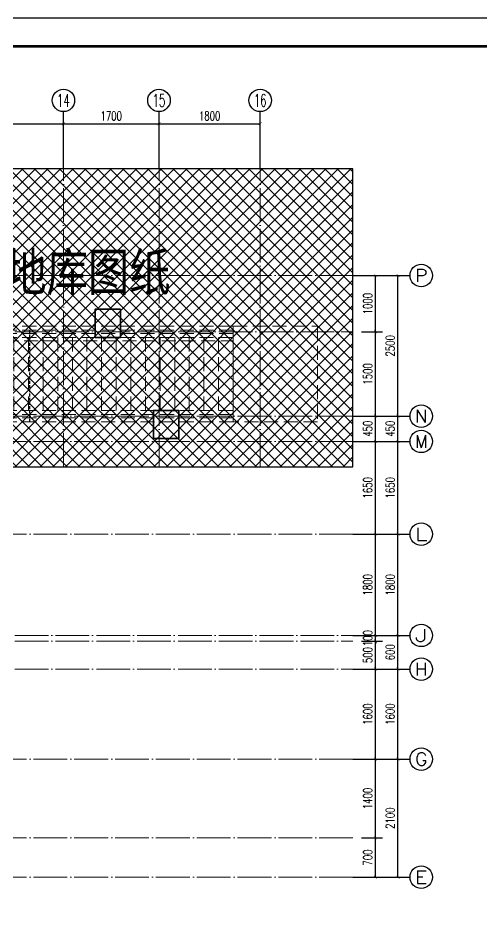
# Model space of a CAD drawing. Extents: x -1307975 to -76406, y -96289 to 379359.
# Drawn here: x -637034 to -628788, y 361824 to 378000 of the extents above; entities that cross this region are included whole.
import ezdxf
from ezdxf.enums import TextEntityAlignment as Align

# ---------------------------------------------------------------- set-up
doc = ezdxf.new("R2010")
doc.units = 0
doc.header["$LTSCALE"] = 1000
for name, pattern in [('#P_--_20B1_001_t3$0$DASH', [0.35, 0.25, -0.1]), ('DOTE', [2.42, 2, -0.2, 0.02, -0.2]), ('HIDDEN', [0.375, 0.25, -0.125])]:
    doc.linetypes.add(name, pattern=pattern)
doc.layers.get('0').update_dxf_attribs({"linetype": 'CONTINUOUS'})
doc.layers.get('DEFPOINTS').update_dxf_attribs({"linetype": 'CONTINUOUS'})
for name, color, linetype in [('-TK', 7, 'CONTINUOUS'), ('A-AXIS_TEXT', 7, 'CONTINUOUS'), ('AXIS', 3, 'CONTINUOUS'), ('DIM_SYMB', 3, 'CONTINUOUS'), ('PUB_DIM', 3, 'CONTINUOUS'), ('S-Z柱实线', 6, 'CONTINUOUS'), ('TEXT', 2, 'CONTINUOUS'), ('审核', 1, 'CONTINUOUS'), ('尺寸标注', 86, 'CONTINUOUS')]:
    doc.layers.add(name, color=color, linetype=linetype)
for name, color, linetype, lineweight in [('AXIS_TEXT', 7, 'CONTINUOUS', 20), ('DOTE', 19, 'DOTE', 9), ('STAIR', 2, 'CONTINUOUS', 18), ('填充', 251, 'CONTINUOUS', 5)]:
    doc.layers.add(name, color=color, linetype=linetype, lineweight=lineweight)
doc.styles.add('_TCH_AXIS', font='COMPLEX', dxfattribs={"bigfont": 'GBCBIG'})
doc.styles.add('_TCH_DIM_T3', font='SIMPLEX', dxfattribs={"width": 0.705882, "bigfont": 'GBCBIG'})
doc.styles.add('COMPLEX', font='COMPLEX')
doc.styles.add('黑体', font='simhei.ttf')
doc.dimstyles.new('_TCH_ARCH&&50', dxfattribs={"dimtxt": 157.5, "dimasz": 50, "dimexe": 125, "dimexo": 150, "dimgap": 58.75, "dimtad": 1, "dimdec": 0, "dimzin": 0, "dimdsep": 46, "dimtxsty": '_TCH_DIM_T3', "dimblk": 'ARCHTICK', "dimcen": 0.09, "dimclrt": 7, "dimazin": 0, "dimtfac": 1, "dimtdec": 0, "dimtix": 1, "dimtmove": 2, "dimatfit": 3, "dimldrblk": 'ARCHTICK', "dimfxl": 1, "dimtolj": 1, "dimtzin": 0, "dimarcsym": 0})

# ---------------------------------------------------------------- blocks, each defined once
blk = doc.blocks.new('A1')
blk.add_lwpolyline([(0, 59400), (0, 0), (84100, 0), (84100, 59400)], close=True)
at = {"const_width": 100}
blk.add_lwpolyline([(2500, 58400), (2500, 1000), (83100, 1000), (83100, 58400)], close=True, dxfattribs=at)
blk = doc.blocks.new('DFBFBFBGF')
at = {"layer": 'STAIR', "color": 246, "linetype": '#P_--_20B1_001_t3$0$DASH'}
for p, q in [((293136, 754230), (287317, 754230)), ((293136, 754160), (287317, 754160)), ((293136, 754030), (293136, 754230)), ((293136, 754100), (287317, 754100)), ((293136, 754030), (287317, 754030)), ((293136, 754030), (288716, 754030)), ((288716, 752730), (288716, 754030)), ((288716, 753970), (293136, 753970)), ((288976, 752730), (288976, 754030)), ((289236, 752730), (289236, 754030)), ((289496, 752730), (289496, 754030)), ((289756, 752730), (289756, 754030)), ((290016, 752730), (290016, 754030)), ((290276, 752730), (290276, 754030)), ((290536, 752730), (290536, 754030)), ((290796, 752730), (290796, 754030)), ((291056, 752730), (291056, 754030)), ((291316, 752730), (291316, 754030)), ((291576, 752730), (291576, 754030)), ((291836, 752730), (291836, 754030)), ((292096, 752730), (292096, 754030)), ((292356, 752730), (292356, 754030)), ((292616, 752730), (292616, 754030)), ((292876, 752730), (292876, 754030)), ((293136, 752730), (293136, 754030)), ((293136, 752730), (287317, 752730)), ((293136, 752730), (288716, 752730)), ((293136, 752530), (293136, 752730)), ((293136, 752660), (287317, 752660)), ((293136, 752600), (287317, 752600)), ((293136, 752530), (287317, 752530))]:
    blk.add_line(p, q, dxfattribs=at)
blk.add_lwpolyline([(293136, 754230), (294636, 754230), (294636, 752530), (293136, 752530)], close=True, dxfattribs=at)
at = {"layer": '审核', "color": 58, "linetype": 'HIDDEN', "ltscale": 0.2}
blk.add_line((289519, 752530), (289519, 754230), dxfattribs=at)
blk = doc.blocks.new('_AXISO')
blk.add_circle((0, 0), 0.5)
at = {"layer": 'A-AXIS_TEXT', "style": 'COMPLEX', "width": 1.041667}
blk.add_attdef('A', text='', height=0.56, dxfattribs=at).set_placement((-0.25, -0.28), (0.25, -0.28), align=Align.FIT)
blk = doc.blocks.new('_ArchTick')
at = {"color": 0, "linetype": 'ByBlock', "const_width": 0.15}
blk.add_lwpolyline([(-0.5, -0.5), (0.5, 0.5)], dxfattribs=at)
blk = doc.blocks.new('*D688')
at = {"layer": 'DEFPOINTS', "color": 0, "transparency": 16777216}
for p in [(-631079, 363424), (-630679, 363424), (-631079, 362724)]:
    blk.add_point(p, dxfattribs=at)
at = {"layer": '尺寸标注', "color": 0, "lineweight": -2, "transparency": 16777216}
for p, q in [((-630929, 363424), (-630554, 363424)), ((-630679, 362724), (-630679, 363424)), ((-630929, 362724), (-630554, 362724))]:
    blk.add_line(p, q, dxfattribs=at)
at = {"layer": '尺寸标注', "color": 0, "lineweight": -2, "transparency": 16777216, "xscale": 50, "yscale": 50, "zscale": 50}
for p, rotation in [((-630679, 363424), 90), ((-630679, 362724), 270)]:
    blk.add_blockref('_ArchTick', p, dxfattribs=dict(at, rotation=rotation))
at = {"layer": '尺寸标注', "color": 7, "transparency": 16777216, "insert": (-630817, 363074), "char_height": 157.5, "attachment_point": 5, "rotation": 90, "style": '_TCH_DIM_T3'}
blk.add_mtext('\\A1;700', dxfattribs=at)
blk = doc.blocks.new('*D689')
at = {"layer": 'DEFPOINTS', "color": 0, "transparency": 16777216}
for p in [(-631079, 364824), (-630679, 364824), (-631079, 363424)]:
    blk.add_point(p, dxfattribs=at)
at = {"layer": '尺寸标注', "color": 0, "lineweight": -2, "transparency": 16777216}
for p, q in [((-630929, 364824), (-630554, 364824)), ((-630679, 363424), (-630679, 364824)), ((-630929, 363424), (-630554, 363424))]:
    blk.add_line(p, q, dxfattribs=at)
at = {"layer": '尺寸标注', "color": 0, "lineweight": -2, "transparency": 16777216, "xscale": 50, "yscale": 50, "zscale": 50}
for p, rotation in [((-630679, 364824), 90), ((-630679, 363424), 270)]:
    blk.add_blockref('_ArchTick', p, dxfattribs=dict(at, rotation=rotation))
at = {"layer": '尺寸标注', "color": 7, "transparency": 16777216, "insert": (-630817, 364124), "char_height": 157.5, "attachment_point": 5, "rotation": 90, "style": '_TCH_DIM_T3'}
blk.add_mtext('\\A1;1400', dxfattribs=at)
blk = doc.blocks.new('*D690')
at = {"layer": 'DEFPOINTS', "color": 0, "transparency": 16777216}
for p in [(-631079, 366425), (-630679, 366425), (-631079, 364824)]:
    blk.add_point(p, dxfattribs=at)
at = {"layer": '尺寸标注', "color": 0, "lineweight": -2, "transparency": 16777216}
for p, q in [((-630929, 366425), (-630554, 366425)), ((-630679, 364824), (-630679, 366425)), ((-630929, 364824), (-630554, 364824))]:
    blk.add_line(p, q, dxfattribs=at)
at = {"layer": '尺寸标注', "color": 0, "lineweight": -2, "transparency": 16777216, "xscale": 50, "yscale": 50, "zscale": 50}
for p, rotation in [((-630679, 366425), 90), ((-630679, 364824), 270)]:
    blk.add_blockref('_ArchTick', p, dxfattribs=dict(at, rotation=rotation))
at = {"layer": '尺寸标注', "color": 7, "transparency": 16777216, "insert": (-630817, 365624), "char_height": 157.5, "attachment_point": 5, "rotation": 90, "style": '_TCH_DIM_T3'}
blk.add_mtext('\\A1;1600', dxfattribs=at)
blk = doc.blocks.new('*D691')
at = {"layer": 'DEFPOINTS', "color": 0, "transparency": 16777216}
for p in [(-631079, 366924), (-630679, 366924), (-631079, 366425)]:
    blk.add_point(p, dxfattribs=at)
at = {"layer": '尺寸标注', "color": 0, "lineweight": -2, "transparency": 16777216}
for p, q in [((-630929, 366924), (-630554, 366924)), ((-630679, 366425), (-630679, 366924)), ((-630929, 366425), (-630554, 366425))]:
    blk.add_line(p, q, dxfattribs=at)
at = {"layer": '尺寸标注', "color": 0, "lineweight": -2, "transparency": 16777216, "xscale": 50, "yscale": 50, "zscale": 50}
for p, rotation in [((-630679, 366924), 90), ((-630679, 366425), 270)]:
    blk.add_blockref('_ArchTick', p, dxfattribs=dict(at, rotation=rotation))
at = {"layer": '尺寸标注', "color": 7, "transparency": 16777216, "insert": (-630817, 366674), "char_height": 157.5, "attachment_point": 5, "rotation": 90, "style": '_TCH_DIM_T3'}
blk.add_mtext('\\A1;500', dxfattribs=at)
blk = doc.blocks.new('*D692')
at = {"layer": 'DEFPOINTS', "color": 0, "transparency": 16777216}
for p in [(-631079, 367024), (-631079, 366924), (-630679, 367024)]:
    blk.add_point(p, dxfattribs=at)
at = {"layer": '尺寸标注', "color": 0, "lineweight": -2, "transparency": 16777216}
for p, q in [((-630679, 367024), (-630679, 367074)), ((-630929, 367024), (-630554, 367024)), ((-630929, 366924), (-630554, 366924)), ((-630679, 366924), (-630679, 367024)), ((-630679, 366924), (-630679, 366874))]:
    blk.add_line(p, q, dxfattribs=at)
at = {"layer": '尺寸标注', "color": 0, "lineweight": -2, "transparency": 16777216, "xscale": 50, "yscale": 50, "zscale": 50}
for p, rotation in [((-630679, 367024), 270), ((-630679, 366924), 90)]:
    blk.add_blockref('_ArchTick', p, dxfattribs=dict(at, rotation=rotation))
at = {"layer": '尺寸标注', "color": 7, "transparency": 16777216, "insert": (-630817, 366974), "char_height": 157.5, "attachment_point": 5, "rotation": 90, "style": '_TCH_DIM_T3'}
blk.add_mtext('\\A1;100', dxfattribs=at)
blk = doc.blocks.new('*D693')
at = {"layer": 'DEFPOINTS', "color": 0, "transparency": 16777216}
for p in [(-631079, 368824), (-630679, 368824), (-631079, 367024)]:
    blk.add_point(p, dxfattribs=at)
at = {"layer": '尺寸标注', "color": 0, "lineweight": -2, "transparency": 16777216}
for p, q in [((-630929, 368824), (-630554, 368824)), ((-630679, 367024), (-630679, 368824)), ((-630929, 367024), (-630554, 367024))]:
    blk.add_line(p, q, dxfattribs=at)
at = {"layer": '尺寸标注', "color": 0, "lineweight": -2, "transparency": 16777216, "xscale": 50, "yscale": 50, "zscale": 50}
for p, rotation in [((-630679, 368824), 90), ((-630679, 367024), 270)]:
    blk.add_blockref('_ArchTick', p, dxfattribs=dict(at, rotation=rotation))
at = {"layer": '尺寸标注', "color": 7, "transparency": 16777216, "insert": (-630817, 367924), "char_height": 157.5, "attachment_point": 5, "rotation": 90, "style": '_TCH_DIM_T3'}
blk.add_mtext('\\A1;1800', dxfattribs=at)
blk = doc.blocks.new('*D694')
at = {"layer": 'DEFPOINTS', "color": 0, "transparency": 16777216}
for p in [(-631079, 370474), (-630679, 370474), (-631079, 368824)]:
    blk.add_point(p, dxfattribs=at)
at = {"layer": '尺寸标注', "color": 0, "lineweight": -2, "transparency": 16777216}
for p, q in [((-630929, 370474), (-630554, 370474)), ((-630679, 368824), (-630679, 370474)), ((-630929, 368824), (-630554, 368824))]:
    blk.add_line(p, q, dxfattribs=at)
at = {"layer": '尺寸标注', "color": 0, "lineweight": -2, "transparency": 16777216, "xscale": 50, "yscale": 50, "zscale": 50}
for p, rotation in [((-630679, 370474), 90), ((-630679, 368824), 270)]:
    blk.add_blockref('_ArchTick', p, dxfattribs=dict(at, rotation=rotation))
at = {"layer": '尺寸标注', "color": 7, "transparency": 16777216, "insert": (-630817, 369649), "char_height": 157.5, "attachment_point": 5, "rotation": 90, "style": '_TCH_DIM_T3'}
blk.add_mtext('\\A1;1650', dxfattribs=at)
blk = doc.blocks.new('*D695')
at = {"layer": 'DEFPOINTS', "color": 0, "transparency": 16777216}
for p in [(-631079, 370924), (-630679, 370924), (-631079, 370474)]:
    blk.add_point(p, dxfattribs=at)
at = {"layer": '尺寸标注', "color": 0, "lineweight": -2, "transparency": 16777216}
for p, q in [((-630929, 370924), (-630554, 370924)), ((-630679, 370474), (-630679, 370924)), ((-630929, 370474), (-630554, 370474))]:
    blk.add_line(p, q, dxfattribs=at)
at = {"layer": '尺寸标注', "color": 0, "lineweight": -2, "transparency": 16777216, "xscale": 50, "yscale": 50, "zscale": 50}
for p, rotation in [((-630679, 370924), 90), ((-630679, 370474), 270)]:
    blk.add_blockref('_ArchTick', p, dxfattribs=dict(at, rotation=rotation))
at = {"layer": '尺寸标注', "color": 7, "transparency": 16777216, "insert": (-630817, 370699), "char_height": 157.5, "attachment_point": 5, "rotation": 90, "style": '_TCH_DIM_T3'}
blk.add_mtext('\\A1;450', dxfattribs=at)
blk = doc.blocks.new('*D696')
at = {"layer": 'DEFPOINTS', "color": 0, "transparency": 16777216}
for p in [(-631079, 372424), (-630679, 372424), (-631079, 370924)]:
    blk.add_point(p, dxfattribs=at)
at = {"layer": '尺寸标注', "color": 0, "lineweight": -2, "transparency": 16777216}
for p, q in [((-630929, 372424), (-630554, 372424)), ((-630679, 370924), (-630679, 372424)), ((-630929, 370924), (-630554, 370924))]:
    blk.add_line(p, q, dxfattribs=at)
at = {"layer": '尺寸标注', "color": 0, "lineweight": -2, "transparency": 16777216, "xscale": 50, "yscale": 50, "zscale": 50}
for p, rotation in [((-630679, 372424), 90), ((-630679, 370924), 270)]:
    blk.add_blockref('_ArchTick', p, dxfattribs=dict(at, rotation=rotation))
at = {"layer": '尺寸标注', "color": 7, "transparency": 16777216, "insert": (-630817, 371674), "char_height": 157.5, "attachment_point": 5, "rotation": 90, "style": '_TCH_DIM_T3'}
blk.add_mtext('\\A1;1500', dxfattribs=at)
blk = doc.blocks.new('*D697')
at = {"layer": 'DEFPOINTS', "color": 0, "transparency": 16777216}
for p in [(-631079, 373424), (-630679, 373424), (-631079, 372424)]:
    blk.add_point(p, dxfattribs=at)
at = {"layer": '尺寸标注', "color": 0, "lineweight": -2, "transparency": 16777216}
for p, q in [((-630929, 373424), (-630554, 373424)), ((-630679, 372424), (-630679, 373424)), ((-630929, 372424), (-630554, 372424))]:
    blk.add_line(p, q, dxfattribs=at)
at = {"layer": '尺寸标注', "color": 0, "lineweight": -2, "transparency": 16777216, "xscale": 50, "yscale": 50, "zscale": 50}
for p, rotation in [((-630679, 373424), 90), ((-630679, 372424), 270)]:
    blk.add_blockref('_ArchTick', p, dxfattribs=dict(at, rotation=rotation))
at = {"layer": '尺寸标注', "color": 7, "transparency": 16777216, "insert": (-630817, 372924), "char_height": 157.5, "attachment_point": 5, "rotation": 90, "style": '_TCH_DIM_T3'}
blk.add_mtext('\\A1;1000', dxfattribs=at)
blk = doc.blocks.new('*D725')
at = {"layer": 'DEFPOINTS', "color": 0, "transparency": 16777216}
for p in [(-631079, 364824), (-630279, 364824), (-631079, 362724)]:
    blk.add_point(p, dxfattribs=at)
at = {"layer": 'PUB_DIM', "color": 0, "lineweight": -2, "transparency": 16777216}
for p, q in [((-630929, 364824), (-630154, 364824)), ((-630279, 362724), (-630279, 364824)), ((-630929, 362724), (-630154, 362724))]:
    blk.add_line(p, q, dxfattribs=at)
at = {"layer": 'PUB_DIM', "color": 0, "lineweight": -2, "transparency": 16777216, "xscale": 50, "yscale": 50, "zscale": 50}
for p, rotation in [((-630279, 364824), 90), ((-630279, 362724), 270)]:
    blk.add_blockref('_ArchTick', p, dxfattribs=dict(at, rotation=rotation))
at = {"layer": 'PUB_DIM', "color": 7, "transparency": 16777216, "insert": (-630417, 363774), "char_height": 157.5, "attachment_point": 5, "rotation": 90, "style": '_TCH_DIM_T3'}
blk.add_mtext('\\A1;2100', dxfattribs=at)
blk = doc.blocks.new('*D726')
at = {"layer": 'DEFPOINTS', "color": 0, "transparency": 16777216}
for p in [(-631079, 366425), (-630279, 366425), (-631079, 364824)]:
    blk.add_point(p, dxfattribs=at)
at = {"layer": 'PUB_DIM', "color": 0, "lineweight": -2, "transparency": 16777216}
for p, q in [((-630929, 366425), (-630154, 366425)), ((-630279, 364824), (-630279, 366425)), ((-630929, 364824), (-630154, 364824))]:
    blk.add_line(p, q, dxfattribs=at)
at = {"layer": 'PUB_DIM', "color": 0, "lineweight": -2, "transparency": 16777216, "xscale": 50, "yscale": 50, "zscale": 50}
for p, rotation in [((-630279, 366425), 90), ((-630279, 364824), 270)]:
    blk.add_blockref('_ArchTick', p, dxfattribs=dict(at, rotation=rotation))
at = {"layer": 'PUB_DIM', "color": 7, "transparency": 16777216, "insert": (-630417, 365624), "char_height": 157.5, "attachment_point": 5, "rotation": 90, "style": '_TCH_DIM_T3'}
blk.add_mtext('\\A1;1600', dxfattribs=at)
blk = doc.blocks.new('*D727')
at = {"layer": 'DEFPOINTS', "color": 0, "transparency": 16777216}
for p in [(-631079, 367024), (-630279, 367024), (-631079, 366425)]:
    blk.add_point(p, dxfattribs=at)
at = {"layer": 'PUB_DIM', "color": 0, "lineweight": -2, "transparency": 16777216}
for p, q in [((-630929, 367024), (-630154, 367024)), ((-630279, 366425), (-630279, 367024)), ((-630929, 366425), (-630154, 366425))]:
    blk.add_line(p, q, dxfattribs=at)
at = {"layer": 'PUB_DIM', "color": 0, "lineweight": -2, "transparency": 16777216, "xscale": 50, "yscale": 50, "zscale": 50}
for p, rotation in [((-630279, 367024), 90), ((-630279, 366425), 270)]:
    blk.add_blockref('_ArchTick', p, dxfattribs=dict(at, rotation=rotation))
at = {"layer": 'PUB_DIM', "color": 7, "transparency": 16777216, "insert": (-630417, 366724), "char_height": 157.5, "attachment_point": 5, "rotation": 90, "style": '_TCH_DIM_T3'}
blk.add_mtext('\\A1;600', dxfattribs=at)
blk = doc.blocks.new('*D728')
at = {"layer": 'DEFPOINTS', "color": 0, "transparency": 16777216}
for p in [(-631079, 368824), (-630279, 368824), (-631079, 367024)]:
    blk.add_point(p, dxfattribs=at)
at = {"layer": 'PUB_DIM', "color": 0, "lineweight": -2, "transparency": 16777216}
for p, q in [((-630929, 368824), (-630154, 368824)), ((-630279, 367024), (-630279, 368824)), ((-630929, 367024), (-630154, 367024))]:
    blk.add_line(p, q, dxfattribs=at)
at = {"layer": 'PUB_DIM', "color": 0, "lineweight": -2, "transparency": 16777216, "xscale": 50, "yscale": 50, "zscale": 50}
for p, rotation in [((-630279, 368824), 90), ((-630279, 367024), 270)]:
    blk.add_blockref('_ArchTick', p, dxfattribs=dict(at, rotation=rotation))
at = {"layer": 'PUB_DIM', "color": 7, "transparency": 16777216, "insert": (-630417, 367924), "char_height": 157.5, "attachment_point": 5, "rotation": 90, "style": '_TCH_DIM_T3'}
blk.add_mtext('\\A1;1800', dxfattribs=at)
blk = doc.blocks.new('*D729')
at = {"layer": 'DEFPOINTS', "color": 0, "transparency": 16777216}
for p in [(-631079, 370474), (-630279, 370474), (-631079, 368824)]:
    blk.add_point(p, dxfattribs=at)
at = {"layer": 'PUB_DIM', "color": 0, "lineweight": -2, "transparency": 16777216}
for p, q in [((-630929, 370474), (-630154, 370474)), ((-630279, 368824), (-630279, 370474)), ((-630929, 368824), (-630154, 368824))]:
    blk.add_line(p, q, dxfattribs=at)
at = {"layer": 'PUB_DIM', "color": 0, "lineweight": -2, "transparency": 16777216, "xscale": 50, "yscale": 50, "zscale": 50}
for p, rotation in [((-630279, 370474), 90), ((-630279, 368824), 270)]:
    blk.add_blockref('_ArchTick', p, dxfattribs=dict(at, rotation=rotation))
at = {"layer": 'PUB_DIM', "color": 7, "transparency": 16777216, "insert": (-630417, 369649), "char_height": 157.5, "attachment_point": 5, "rotation": 90, "style": '_TCH_DIM_T3'}
blk.add_mtext('\\A1;1650', dxfattribs=at)
blk = doc.blocks.new('*D730')
at = {"layer": 'DEFPOINTS', "color": 0, "transparency": 16777216}
for p in [(-631079, 370924), (-630279, 370924), (-631079, 370474)]:
    blk.add_point(p, dxfattribs=at)
at = {"layer": 'PUB_DIM', "color": 0, "lineweight": -2, "transparency": 16777216}
for p, q in [((-630929, 370924), (-630154, 370924)), ((-630279, 370474), (-630279, 370924)), ((-630929, 370474), (-630154, 370474))]:
    blk.add_line(p, q, dxfattribs=at)
at = {"layer": 'PUB_DIM', "color": 0, "lineweight": -2, "transparency": 16777216, "xscale": 50, "yscale": 50, "zscale": 50}
for p, rotation in [((-630279, 370924), 90), ((-630279, 370474), 270)]:
    blk.add_blockref('_ArchTick', p, dxfattribs=dict(at, rotation=rotation))
at = {"layer": 'PUB_DIM', "color": 7, "transparency": 16777216, "insert": (-630417, 370699), "char_height": 157.5, "attachment_point": 5, "rotation": 90, "style": '_TCH_DIM_T3'}
blk.add_mtext('\\A1;450', dxfattribs=at)
blk = doc.blocks.new('*D731')
at = {"layer": 'DEFPOINTS', "color": 0, "transparency": 16777216}
for p in [(-631079, 373424), (-630279, 373424), (-631079, 370924)]:
    blk.add_point(p, dxfattribs=at)
at = {"layer": 'PUB_DIM', "color": 0, "lineweight": -2, "transparency": 16777216}
for p, q in [((-630929, 373424), (-630154, 373424)), ((-630279, 370924), (-630279, 373424)), ((-630929, 370924), (-630154, 370924))]:
    blk.add_line(p, q, dxfattribs=at)
at = {"layer": 'PUB_DIM', "color": 0, "lineweight": -2, "transparency": 16777216, "xscale": 50, "yscale": 50, "zscale": 50}
for p, rotation in [((-630279, 373424), 90), ((-630279, 370924), 270)]:
    blk.add_blockref('_ArchTick', p, dxfattribs=dict(at, rotation=rotation))
at = {"layer": 'PUB_DIM', "color": 7, "transparency": 16777216, "insert": (-630417, 372174), "char_height": 157.5, "attachment_point": 5, "rotation": 90, "style": '_TCH_DIM_T3'}
blk.add_mtext('\\A1;2500', dxfattribs=at)
blk = doc.blocks.new('*D733')
at = {"layer": 'DEFPOINTS', "color": 0, "transparency": 16777216}
for p in [(-636229, 376124), (-639129, 375324), (-636229, 375324)]:
    blk.add_point(p, dxfattribs=at)
at = {"layer": 'PUB_DIM', "color": 0, "lineweight": -2, "transparency": 16777216}
for p, q in [((-639129, 375474), (-639129, 376249)), ((-639129, 376124), (-636229, 376124)), ((-636229, 375474), (-636229, 376249))]:
    blk.add_line(p, q, dxfattribs=at)
at = {"layer": 'PUB_DIM', "color": 0, "lineweight": -2, "transparency": 16777216, "xscale": 50, "yscale": 50, "zscale": 50, "rotation": 180}
blk.add_blockref('_ArchTick', (-639129, 376124), dxfattribs=at)
at = {"layer": 'PUB_DIM', "color": 0, "lineweight": -2, "transparency": 16777216, "xscale": 50, "yscale": 50, "zscale": 50}
blk.add_blockref('_ArchTick', (-636229, 376124), dxfattribs=at)
at = {"layer": 'PUB_DIM', "color": 7, "transparency": 16777216, "insert": (-637679, 376262), "char_height": 157.5, "attachment_point": 5, "style": '_TCH_DIM_T3'}
blk.add_mtext('\\A1;2900', dxfattribs=at)
blk = doc.blocks.new('*D734')
at = {"layer": 'DEFPOINTS', "color": 0, "transparency": 16777216}
for p in [(-634529, 376124), (-636229, 375324), (-634529, 375324)]:
    blk.add_point(p, dxfattribs=at)
at = {"layer": 'PUB_DIM', "color": 0, "lineweight": -2, "transparency": 16777216}
for p, q in [((-636229, 375474), (-636229, 376249)), ((-636229, 376124), (-634529, 376124)), ((-634529, 375474), (-634529, 376249))]:
    blk.add_line(p, q, dxfattribs=at)
at = {"layer": 'PUB_DIM', "color": 0, "lineweight": -2, "transparency": 16777216, "xscale": 50, "yscale": 50, "zscale": 50, "rotation": 180}
blk.add_blockref('_ArchTick', (-636229, 376124), dxfattribs=at)
at = {"layer": 'PUB_DIM', "color": 0, "lineweight": -2, "transparency": 16777216, "xscale": 50, "yscale": 50, "zscale": 50}
blk.add_blockref('_ArchTick', (-634529, 376124), dxfattribs=at)
at = {"layer": 'PUB_DIM', "color": 7, "transparency": 16777216, "insert": (-635379, 376262), "char_height": 157.5, "attachment_point": 5, "style": '_TCH_DIM_T3'}
blk.add_mtext('\\A1;1700', dxfattribs=at)
blk = doc.blocks.new('*D735')
at = {"layer": 'DEFPOINTS', "color": 0, "transparency": 16777216}
for p in [(-632729, 376124), (-634529, 375324), (-632729, 375324)]:
    blk.add_point(p, dxfattribs=at)
at = {"layer": 'PUB_DIM', "color": 0, "lineweight": -2, "transparency": 16777216}
for p, q in [((-634529, 375474), (-634529, 376249)), ((-634529, 376124), (-632729, 376124)), ((-632729, 375474), (-632729, 376249))]:
    blk.add_line(p, q, dxfattribs=at)
at = {"layer": 'PUB_DIM', "color": 0, "lineweight": -2, "transparency": 16777216, "xscale": 50, "yscale": 50, "zscale": 50, "rotation": 180}
blk.add_blockref('_ArchTick', (-634529, 376124), dxfattribs=at)
at = {"layer": 'PUB_DIM', "color": 0, "lineweight": -2, "transparency": 16777216, "xscale": 50, "yscale": 50, "zscale": 50}
blk.add_blockref('_ArchTick', (-632729, 376124), dxfattribs=at)
at = {"layer": 'PUB_DIM', "color": 7, "transparency": 16777216, "insert": (-633629, 376262), "char_height": 157.5, "attachment_point": 5, "style": '_TCH_DIM_T3'}
blk.add_mtext('\\A1;1800', dxfattribs=at)

msp = doc.modelspace()

# ---------------------------------------------------------------- hatches: boundary and pattern name
at = {"layer": '填充'}
h = msp.add_hatch(dxfattribs=at)
h.set_pattern_fill('ANSI37', color=196, scale=100, style=0)
h.set_pattern_definition([(45, (-738102.15, 261153.51), (-112.2532, 112.2532), []), (135, (-738102.15, 261153.51), (-112.2532, -112.2532), [])])
h.paths.add_polyline_path([(-642029.53, 368724.23), (-643629.33, 368724.24), (-643629.33, 361824.24), (-637429.33, 361824.24), (-637429.33, 363324.24), (-639179.53, 363324.24), (-639179.53, 362624.24), (-641879.53, 362624.24), (-641879.53, 364724.24), (-642329.53, 364724.24), (-642329.53, 366524.51), (-642029.53, 366524.51)])
h.paths.add_polyline_path([(-643629.33, 371024.24), (-642029.53, 371024.24), (-642029.52, 372524.24), (-639029.52, 372524.23), (-639029.52, 366524.48), (-637429.33, 366524.49), (-637429.33, 370024.24), (-631079.32, 370024.24), (-631079.32, 375324.24), (-643629.33, 375324.24)])

# ---------------------------------------------------------------- linework, layer by layer
at = {"layer": 'AXIS'}
for p, q in [((-636229.33, 375324.25), (-636229.33, 376338.85)), ((-634529.33, 375324.25), (-634529.33, 376338.85)), ((-632729.33, 375324.25), (-632729.33, 376338.85)), ((-631079.32, 373424.24), (-630064.72, 373424.24)), ((-631079.32, 370924.24), (-630064.72, 370924.24)), ((-631079.32, 370474.24), (-630064.72, 370474.24)), ((-631079.32, 368824.24), (-630064.72, 368824.24)), ((-631079.32, 367024.24), (-630064.72, 367024.24)), ((-631079.32, 366424.51), (-630064.72, 366424.51)), ((-631079.32, 364824.24), (-630064.72, 364824.24)), ((-631079.32, 362724.24), (-630064.72, 362724.24))]:
    msp.add_line(p, q, dxfattribs=at)
at = {"layer": 'DIM_SYMB'}
msp.add_lwpolyline([(-643629.33, 375324.24), (-643629.33, 370024.24), (-643629.33, 370024.24), (-643629.33, 361824.24), (-637429.33, 361824.24), (-637429.33, 370024.24), (-631079.32, 370024.24), (-631079.32, 375324.24)], close=True, dxfattribs=at)
at = {"layer": 'DOTE', "linetype": 'DOTE', "ltscale": 0.3}
for p, q in [((-636229.33, 370024.24), (-636229.33, 375324.24)), ((-634529.33, 370024.24), (-634529.33, 375324.24)), ((-632729.33, 370024.24), (-632729.33, 375324.24)), ((-631079.32, 373424.24), (-643629.33, 373424.24)), ((-643629.33, 372424.24), (-631079.32, 372424.24)), ((-631079.32, 370924.24), (-643629.33, 370924.24)), ((-631079.32, 370474.24), (-643629.33, 370474.24)), ((-631079.32, 368824.24), (-643629.33, 368824.24)), ((-643629.33, 367024.24), (-631079.32, 367024.24)), ((-643629.33, 366924.24), (-631079.32, 366924.24)), ((-643629.33, 366424.51), (-631079.32, 366424.51)), ((-631079.32, 364824.24), (-643629.33, 364824.24)), ((-631079.32, 363424.24), (-639280.1, 363424.24)), ((-631079.32, 362724.24), (-643629.33, 362724.24))]:
    msp.add_line(p, q, dxfattribs=at)
at = {"layer": 'S-Z柱实线', "color": 2, "lineweight": 35}
for points in [[(-635216.91, 372824.24), (-635666.91, 372824.24), (-635666.91, 372324.24), (-635216.91, 372324.24)], [(-634179.53, 371024.24), (-634629.53, 371024.24), (-634629.53, 370524.24), (-634179.53, 370524.24)]]:
    msp.add_lwpolyline(points, close=True, dxfattribs=at)

# ---------------------------------------------------------------- block references
at = {"layer": '-TK', "xscale": 0.5, "yscale": 0.5, "zscale": 0.5}
msp.add_blockref('A1', (-647075.13, 348300.18), dxfattribs=at)
msp.add_blockref('DFBFBFBGF', (-926346.11, -381705.66))
at = {"layer": 'AXIS'}
ref = msp.add_blockref('_AXISO', (-636229.33, 376538.85), dxfattribs=dict(at, xscale=400, yscale=400, zscale=400))
ref.add_attrib('A', '14', dxfattribs={"layer": 'AXIS_TEXT', "height": 226.274, "style": '_TCH_AXIS', "width": 0.677419}).set_placement((-636342.47, 376425.72), (-636116.2, 376425.72), align=Align.FIT)
ref = msp.add_blockref('_AXISO', (-634529.33, 376538.85), dxfattribs=dict(at, xscale=400, yscale=400, zscale=400))
ref.add_attrib('A', '15', dxfattribs={"layer": 'AXIS_TEXT', "height": 226.274, "style": '_TCH_AXIS', "width": 0.724138}).set_placement((-634642.47, 376425.72), (-634416.2, 376425.72), align=Align.FIT)
ref = msp.add_blockref('_AXISO', (-632729.33, 376538.85), dxfattribs=dict(at, xscale=400, yscale=400, zscale=400))
ref.add_attrib('A', '16', dxfattribs={"layer": 'AXIS_TEXT', "height": 226.274, "style": '_TCH_AXIS', "width": 0.724138}).set_placement((-632842.47, 376425.72), (-632616.2, 376425.72), align=Align.FIT)
ref = msp.add_blockref('_AXISO', (-629864.72, 373424.24), dxfattribs=dict(at, xscale=400, yscale=400, zscale=400))
ref.add_attrib('A', 'P', dxfattribs={"layer": 'AXIS_TEXT', "height": 226.27, "style": '_TCH_AXIS', "width": 1.235294}).set_placement((-629977.85, 373311.11), (-629751.58, 373311.11), align=Align.FIT)
ref = msp.add_blockref('_AXISO', (-629864.72, 370924.24), dxfattribs=dict(at, xscale=400, yscale=400, zscale=400))
ref.add_attrib('A', 'N', dxfattribs={"layer": 'AXIS_TEXT', "height": 226.27, "style": '_TCH_AXIS', "width": 1.105263}).set_placement((-629977.85, 370811.11), (-629751.58, 370811.11), align=Align.FIT)
ref = msp.add_blockref('_AXISO', (-629864.72, 370474.24), dxfattribs=dict(at, xscale=400, yscale=400, zscale=400))
ref.add_attrib('A', 'M', dxfattribs={"layer": 'AXIS_TEXT', "height": 226.27, "style": '_TCH_AXIS'}).set_placement((-629977.85, 370361.11), (-629751.58, 370361.11), align=Align.FIT)
ref = msp.add_blockref('_AXISO', (-629864.72, 368824.24), dxfattribs=dict(at, xscale=400, yscale=400, zscale=400))
ref.add_attrib('A', 'L', dxfattribs={"layer": 'AXIS_TEXT', "height": 226.27, "style": '_TCH_AXIS', "width": 1.4}).set_placement((-629977.85, 368711.11), (-629751.58, 368711.11), align=Align.FIT)
ref = msp.add_blockref('_AXISO', (-629864.72, 367024.24), dxfattribs=dict(at, xscale=400, yscale=400, zscale=400))
ref.add_attrib('A', 'J', dxfattribs={"layer": 'AXIS_TEXT', "height": 226.27, "style": '_TCH_AXIS', "width": 1.909091}).set_placement((-629977.85, 366911.1), (-629751.58, 366911.1), align=Align.FIT)
ref = msp.add_blockref('_AXISO', (-629864.72, 366424.51), dxfattribs=dict(at, xscale=400, yscale=400, zscale=400))
ref.add_attrib('A', 'H', dxfattribs={"layer": 'AXIS_TEXT', "height": 226.27, "style": '_TCH_AXIS', "width": 1.05}).set_placement((-629977.85, 366311.38), (-629751.58, 366311.38), align=Align.FIT)
ref = msp.add_blockref('_AXISO', (-629864.72, 364824.24), dxfattribs=dict(at, xscale=400, yscale=400, zscale=400))
ref.add_attrib('A', 'G', dxfattribs={"layer": 'AXIS_TEXT', "height": 226.27, "style": '_TCH_AXIS', "width": 1.166667}).set_placement((-629977.85, 364711.11), (-629751.58, 364711.11), align=Align.FIT)
ref = msp.add_blockref('_AXISO', (-629864.72, 362724.24), dxfattribs=dict(at, xscale=400, yscale=400, zscale=400))
ref.add_attrib('A', 'E', dxfattribs={"layer": 'AXIS_TEXT', "height": 226.27, "style": '_TCH_AXIS', "width": 1.3125}).set_placement((-629977.85, 362611.11), (-629751.58, 362611.11), align=Align.FIT)

# ---------------------------------------------------------------- texts
at = {"layer": 'TEXT', "color": 2, "style": '黑体', "width": 0.8}
msp.add_text('阴影部分详地库图纸', height=672.945, dxfattribs=at).set_placement((-640934.04, 373150.61))

# ---------------------------------------------------------------- dimensions: what is measured, and where the dimension line sits
at = {"layer": 'PUB_DIM'}
for p1, p2, distance, picture, middle in [((-639129.33, 375324.25), (-636229.33, 375324.25), 799.99, '*D733', (-637679.33, 376261.74)), ((-636229.33, 375324.25), (-634529.33, 375324.25), 799.99, '*D734', (-635379.33, 376261.74)), ((-634529.33, 375324.25), (-632729.33, 375324.25), 799.99, '*D735', (-633629.33, 376261.74)), ((-631079.32, 370924.24), (-631079.32, 373424.24), -800, '*D731', (-630416.82, 372174.24)), ((-631079.32, 370474.24), (-631079.32, 370924.24), -800, '*D730', (-630416.82, 370699.24)), ((-631079.32, 368824.24), (-631079.32, 370474.24), -800, '*D729', (-630416.82, 369649.24)), ((-631079.32, 367024.24), (-631079.32, 368824.24), -800, '*D728', (-630416.82, 367924.24)), ((-631079.32, 366424.51), (-631079.32, 367024.24), -800, '*D727', (-630416.82, 366724.38)), ((-631079.32, 364824.24), (-631079.32, 366424.51), -800, '*D726', (-630416.82, 365624.38)), ((-631079.32, 362724.24), (-631079.32, 364824.24), -800, '*D725', (-630416.82, 363774.24))]:
    dim = msp.add_aligned_dim(p1=p1, p2=p2, distance=distance, dimstyle='_TCH_ARCH&&50', dxfattribs=at)
    dim.commit()
    dim.dimension.update_dxf_attribs({"geometry": picture, "text_midpoint": middle})
at = {"layer": '尺寸标注', "color": 106}
for p1, p2, picture, middle in [((-631079.32, 372424.24), (-631079.32, 373424.24), '*D697', (-630816.82, 372924.24)), ((-631079.32, 370924.24), (-631079.32, 372424.24), '*D696', (-630816.82, 371674.24)), ((-631079.32, 370474.24), (-631079.32, 370924.24), '*D695', (-630816.82, 370699.24)), ((-631079.32, 368824.24), (-631079.32, 370474.24), '*D694', (-630816.82, 369649.24)), ((-631079.32, 367024.24), (-631079.32, 368824.24), '*D693', (-630816.82, 367924.24)), ((-631079.32, 366924.24), (-631079.32, 367024.24), '*D692', (-630816.82, 366974.24)), ((-631079.32, 366424.51), (-631079.32, 366924.24), '*D691', (-630816.82, 366674.38)), ((-631079.32, 364824.24), (-631079.32, 366424.51), '*D690', (-630816.82, 365624.38)), ((-631079.32, 363424.24), (-631079.32, 364824.24), '*D689', (-630816.82, 364124.24)), ((-631079.32, 362724.24), (-631079.32, 363424.24), '*D688', (-630816.82, 363074.24))]:
    dim = msp.add_aligned_dim(p1=p1, p2=p2, distance=-400, dimstyle='_TCH_ARCH&&50', dxfattribs=at)
    dim.commit()
    dim.dimension.update_dxf_attribs({"geometry": picture, "text_midpoint": middle})

doc.saveas('drawing.dxf')
